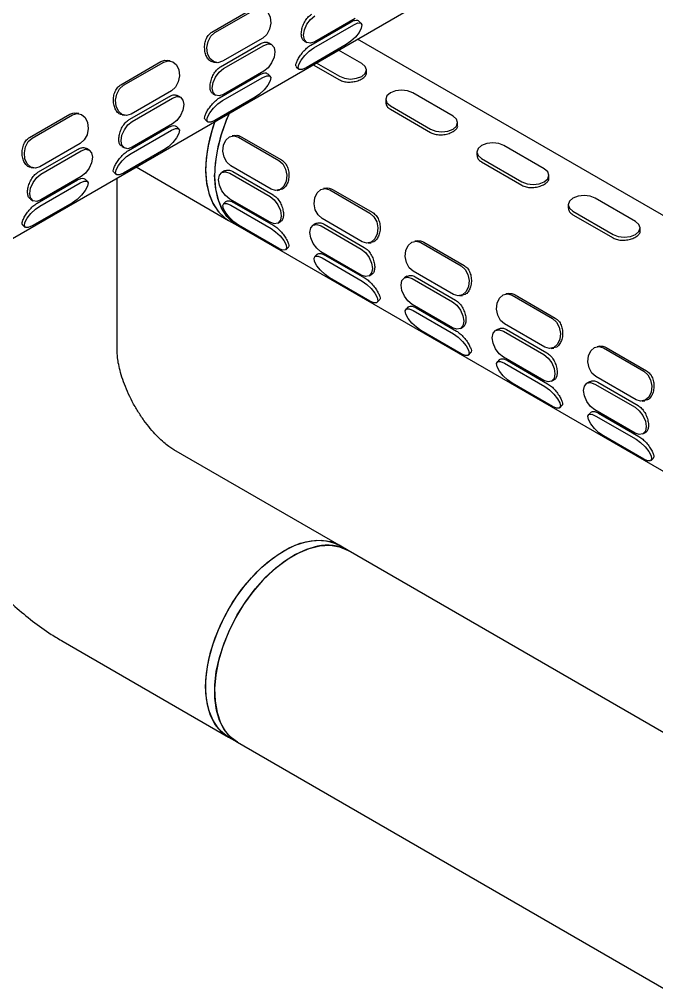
# Model space of a CAD drawing. Extents: x 97 to 1049, y 29 to 427.
# Drawn here: x 292.87 to 305.46, y 178.3 to 197.33 of the extents above; entities that cross this region are included whole.
import ezdxf

# ---------------------------------------------------------------- set-up
doc = ezdxf.new("R2010")
doc.units = 0
doc.header["$LTSCALE"] = 23.1
doc.header["$MEASUREMENT"] = 0
doc.layers.get('0').update_dxf_attribs({"linetype": 'CONTINUOUS'})

msp = doc.modelspace()

# ---------------------------------------------------------------- linework, layer by layer
at = {"color": 7, "linetype": 'Continuous', "lineweight": 25}
for p, q in [((272.67295, 181.42369), (315.5413, 206.17107)), ((296.67459, 197.07609), (297.47008, 197.53532)), ((296.73102, 197.06723), (297.52652, 197.52646)), ((299.50117, 197.34505), (298.70567, 196.88582)), ((298.62886, 196.82046), (299.42436, 197.27969)), ((298.6853, 196.76416), (299.48079, 197.22339)), ((299.62592, 197.24848), (299.57872, 197.29557)), ((297.67767, 196.95964), (296.88218, 196.50041)), ((296.84249, 196.38991), (297.63798, 196.84914)), ((296.90255, 196.35523), (297.69804, 196.81446)), ((297.85428, 196.82994), (297.80214, 196.86004)), ((298.49729, 196.90045), (298.54943, 196.87035)), ((299.32964, 196.83109), (298.53415, 196.37186)), ((317.0439, 186.8409), (299.55037, 196.9397)), ((299.63459, 196.45842), (299.17563, 196.72337)), ((294.87146, 196.03517), (295.66696, 196.4944)), ((294.9279, 196.02631), (295.7234, 196.48554)), ((295.84744, 196.51085), (295.79514, 196.51906)), ((296.70584, 196.48331), (296.75814, 196.4751)), ((298.34182, 196.39386), (298.38902, 196.34677)), ((298.67382, 196.43368), (299.19262, 196.13419)), ((298.73392, 196.46838), (299.19265, 196.20356)), ((296.82574, 195.77954), (297.62123, 196.23877)), ((297.69804, 196.30413), (296.90255, 195.8449)), ((297.8228, 196.20756), (297.7756, 196.25465)), ((299.72609, 196.27067), (299.72612, 196.33085)), ((296.88218, 195.72324), (297.67767, 196.18247)), ((295.87455, 195.91872), (295.07905, 195.45949)), ((296.05116, 195.78902), (295.99902, 195.81912)), ((296.69417, 195.85953), (296.74631, 195.82943)), ((301.43771, 195.4175), (300.64222, 195.87673)), ((295.03937, 195.34899), (295.83486, 195.80822)), ((295.09943, 195.31431), (295.89492, 195.77354)), ((297.52652, 195.79017), (296.73102, 195.33094)), ((300.10875, 195.74944), (300.10872, 195.68927)), ((300.20028, 195.62187), (300.99577, 195.16264)), ((293.06834, 194.99425), (293.86384, 195.45348)), ((293.12478, 194.98539), (293.92027, 195.44462)), ((294.04432, 195.46993), (293.99202, 195.47814)), ((294.90272, 195.44239), (294.95501, 195.43418)), ((300.20024, 195.5525), (300.99574, 195.09327)), ((295.89492, 195.26321), (295.09943, 194.80398)), ((296.53869, 195.35294), (296.5859, 195.30585)), ((301.52921, 195.22975), (301.52924, 195.28993)), ((295.02262, 194.73862), (295.81811, 195.19785)), ((295.07905, 194.68232), (295.87455, 195.14155)), ((296.01968, 195.16664), (295.97247, 195.21373)), ((294.07143, 194.8778), (293.27593, 194.41857)), ((297.12666, 195.03583), (297.07427, 195.02764)), ((297.19822, 195.00232), (297.99371, 194.54309)), ((297.25464, 195.01114), (298.05014, 194.55191)), ((293.23625, 194.30807), (294.03174, 194.76729)), ((293.2963, 194.27339), (294.0918, 194.73262)), ((294.24804, 194.74809), (294.1959, 194.7782)), ((294.89105, 194.81861), (294.94319, 194.7885)), ((295.7234, 194.74925), (294.9279, 194.29002)), ((301.91187, 194.70852), (301.91184, 194.64835)), ((303.24083, 194.37658), (302.44534, 194.83581)), ((302.00337, 194.51158), (302.79886, 194.05235)), ((302.0034, 194.58095), (302.79889, 194.12172)), ((293.0996, 194.40147), (293.15189, 194.39326)), ((294.73557, 194.31202), (294.78277, 194.26493)), ((295.17501, 194.41386), (297.00213, 193.35908)), ((296.92228, 194.33579), (296.87018, 194.30574)), ((297.02641, 194.29026), (297.8219, 193.83104)), ((297.84234, 193.97623), (297.04684, 194.43546)), ((297.08647, 194.3249), (297.88196, 193.86567)), ((293.2195, 193.6977), (294.01499, 194.15693)), ((293.27593, 193.6414), (294.07143, 194.10063)), ((294.0918, 194.22229), (293.2963, 193.76306)), ((294.21655, 194.12572), (294.16935, 194.17281)), ((294.80321, 190.76208), (294.80321, 194.19922)), ((303.33234, 194.18883), (303.33236, 194.249)), ((297.96628, 193.95091), (298.01866, 193.9591)), ((298.92978, 193.99491), (298.87739, 193.98672)), ((299.00134, 193.9614), (299.79683, 193.50217)), ((299.05776, 193.97022), (299.85326, 193.51099)), ((293.08793, 193.77769), (293.14007, 193.74758)), ((296.94861, 193.73028), (296.90133, 193.68314)), ((297.82167, 193.32056), (297.02618, 193.77979)), ((305.04396, 193.33566), (304.24846, 193.79489)), ((293.92027, 193.70833), (293.12478, 193.2491)), ((297.04649, 193.65809), (297.84198, 193.19886)), ((297.10293, 193.71436), (297.89843, 193.25513)), ((303.71499, 193.6676), (303.71496, 193.60743)), ((303.80652, 193.54003), (304.60202, 193.0808)), ((297.00213, 193.35908), (297.17891, 193.25703)), ((299.64546, 192.93531), (298.84996, 193.39454)), ((303.80649, 193.47066), (304.60198, 193.01143)), ((292.93245, 193.2711), (292.97965, 193.22401)), ((297.17891, 193.25703), (314.85658, 183.05193)), ((297.99292, 192.80634), (297.19742, 193.26557)), ((297.9779, 193.30509), (298.03001, 193.33513)), ((298.72541, 193.29487), (298.6733, 193.26482)), ((298.82953, 193.24934), (299.62503, 192.79011)), ((298.88959, 193.28398), (299.68509, 192.82475)), ((305.13546, 193.14791), (305.13549, 193.20808)), ((298.13808, 192.78128), (298.18536, 192.82842)), ((299.7694, 192.90999), (299.82179, 192.91818)), ((300.7329, 192.95399), (300.68052, 192.9458)), ((300.80446, 192.92048), (301.59995, 192.46125)), ((300.86089, 192.9293), (301.65638, 192.47007)), ((298.75173, 192.68936), (298.70445, 192.64222)), ((299.62479, 192.27964), (298.8293, 192.73887)), ((298.84961, 192.61717), (299.6451, 192.15794)), ((298.90606, 192.67344), (299.70155, 192.21421)), ((299.79604, 191.76542), (299.00054, 192.22465)), ((299.78102, 192.26417), (299.83313, 192.29421)), ((300.52853, 192.25395), (300.47642, 192.2239)), ((300.63265, 192.20842), (301.42815, 191.74919)), ((301.44858, 191.89439), (300.65309, 192.35362)), ((300.69271, 192.24306), (301.48821, 191.78383)), ((301.57253, 191.86907), (301.62491, 191.87726)), ((302.53602, 191.91307), (302.48364, 191.90488)), ((302.60758, 191.87956), (303.40308, 191.42033)), ((302.66401, 191.88838), (303.4595, 191.42915)), ((299.9412, 191.74036), (299.98848, 191.7875)), ((300.55485, 191.64844), (300.50757, 191.6013)), ((301.42792, 191.23872), (300.63242, 191.69795)), ((300.70918, 191.63252), (301.50467, 191.17329)), ((300.65273, 191.57625), (301.44823, 191.11702)), ((301.58415, 191.22325), (301.63625, 191.25329)), ((303.2517, 190.85347), (302.45621, 191.3127)), ((301.59916, 190.7245), (300.80366, 191.18373)), ((302.33165, 191.21303), (302.27955, 191.18298)), ((302.43578, 191.1675), (303.23127, 190.70827)), ((302.49584, 191.20214), (303.29133, 190.74291)), ((304.33914, 190.87215), (304.28676, 190.86396)), ((301.74432, 190.69944), (301.7916, 190.74658)), ((303.37565, 190.82815), (303.42803, 190.83634)), ((304.4107, 190.83864), (305.2062, 190.37941)), ((304.46713, 190.84746), (305.26263, 190.38823)), ((302.35798, 190.60752), (302.31069, 190.56038)), ((303.23104, 190.1978), (302.43554, 190.65703)), ((302.45585, 190.53533), (303.25135, 190.0761)), ((302.5123, 190.5916), (303.3078, 190.13237)), ((303.40228, 189.68358), (302.60679, 190.14281)), ((303.38727, 190.18233), (303.43937, 190.21237)), ((304.13477, 190.17211), (304.08267, 190.14206)), ((304.2389, 190.12658), (305.03439, 189.66735)), ((305.05483, 189.81255), (304.25933, 190.27178)), ((304.29896, 190.16122), (305.09445, 189.70199)), ((305.17877, 189.78723), (305.23115, 189.79542)), ((303.54744, 189.65852), (303.59473, 189.70566)), ((304.1611, 189.5666), (304.11382, 189.51946)), ((305.03416, 189.15688), (304.23867, 189.61611)), ((304.31542, 189.55068), (305.11092, 189.09145)), ((304.25898, 189.49441), (305.05447, 189.03518)), ((305.19039, 189.14141), (305.24249, 189.17145)), ((305.2054, 188.64266), (304.40991, 189.10189)), ((299.18945, 186.94129), (295.91908, 188.82923)), ((305.35057, 188.6176), (305.39785, 188.66474)), ((299.36623, 186.83924), (299.18945, 186.94129)), ((339.43834, 163.7061), (299.36623, 186.83924)), ((293.73176, 185.04027), (297.00213, 183.15232)), ((297.00213, 183.15232), (297.17891, 183.05027)), ((297.17891, 183.05027), (337.25102, 159.91714))]:
    msp.add_line(p, q, dxfattribs=at)
at = {"color": 7, "linetype": 'Continuous', "lineweight": 25, "flags": 128}
for points in [[(297.52652, 197.52646), (297.61683, 197.5537), (297.7049, 197.53365), (297.77732, 197.46936), (297.82307, 197.37061), (297.83517, 197.25245), (297.81179, 197.13285), (297.75648, 197.03003), (297.67767, 196.95964)], [(298.70567, 196.88582), (298.62111, 196.85642), (298.54942, 196.87035), (298.50152, 196.92548), (298.4847, 197.01342), (298.50152, 197.12078), (298.54942, 197.23122), (298.62111, 197.32791), (298.70567, 197.39615)], [(299.48079, 197.22339), (299.5596, 197.25728), (299.61491, 197.25614), (299.63829, 197.22016), (299.62619, 197.1548), (299.58045, 197.07003), (299.50803, 196.97874), (299.41996, 196.89484), (299.32964, 196.83109)], [(296.88218, 196.50041), (296.79186, 196.47317), (296.70379, 196.49322), (296.63137, 196.55751), (296.58563, 196.65626), (296.57353, 196.77442), (296.59691, 196.89402), (296.65221, 196.99684), (296.73102, 197.06723)], [(297.69804, 196.81446), (297.78261, 196.84386), (297.85429, 196.82993), (297.90219, 196.7748), (297.91901, 196.68686), (297.90219, 196.5795), (297.85429, 196.46906), (297.78261, 196.37237), (297.69804, 196.30413)], [(298.53415, 196.37186), (298.45534, 196.33797), (298.40003, 196.33911), (298.37665, 196.37509), (298.38875, 196.44045), (298.43449, 196.52522), (298.50691, 196.61651), (298.59498, 196.70041), (298.6853, 196.76416)], [(295.7234, 196.48554), (295.81371, 196.51278), (295.90178, 196.49273), (295.9742, 196.42844), (296.01994, 196.32969), (296.03205, 196.21153), (296.00866, 196.09193), (295.95336, 195.98911), (295.87455, 195.91872)], [(299.19265, 196.20356), (299.29403, 196.16444), (299.41362, 196.15068), (299.53321, 196.16437), (299.63459, 196.20342), (299.70233, 196.2619), (299.72612, 196.33089), (299.70233, 196.3999), (299.63459, 196.45842)], [(296.90255, 195.8449), (296.81799, 195.8155), (296.7463, 195.82943), (296.6984, 195.88456), (296.68158, 195.9725), (296.6984, 196.07986), (296.7463, 196.1903), (296.81799, 196.28699), (296.90255, 196.35523)], [(297.67767, 196.18247), (297.75648, 196.21636), (297.81179, 196.21522), (297.83517, 196.17924), (297.82307, 196.11388), (297.77732, 196.02911), (297.7049, 195.93782), (297.61683, 195.85392), (297.52652, 195.79017)], [(295.07905, 195.45949), (294.98874, 195.43225), (294.90067, 195.4523), (294.82825, 195.51659), (294.78251, 195.61534), (294.77041, 195.7335), (294.79379, 195.8531), (294.84909, 195.95592), (294.9279, 196.02631)], [(300.64222, 195.87673), (300.54083, 195.91584), (300.42125, 195.9296), (300.30166, 195.91592), (300.20028, 195.87686), (300.13253, 195.81839), (300.10875, 195.74939), (300.13253, 195.68039), (300.20028, 195.62187)], [(295.89492, 195.77354), (295.97948, 195.80294), (296.05117, 195.78901), (296.09907, 195.73388), (296.11589, 195.64594), (296.09907, 195.53858), (296.05117, 195.42814), (295.97948, 195.33145), (295.89492, 195.26321)], [(296.73102, 195.33094), (296.65221, 195.29705), (296.59691, 195.29819), (296.57353, 195.33417), (296.58563, 195.39953), (296.63137, 195.4843), (296.70379, 195.57559), (296.79186, 195.65949), (296.88218, 195.72324)], [(293.92027, 195.44462), (294.01059, 195.47186), (294.09866, 195.45181), (294.17108, 195.38752), (294.21682, 195.28877), (294.22892, 195.17061), (294.20554, 195.05101), (294.15024, 194.94819), (294.07143, 194.8778)], [(297.02158, 195.47986), (296.95654, 195.33037), (296.85426, 195.0455)], [(295.09943, 194.80398), (295.01486, 194.77458), (294.94318, 194.78851), (294.89528, 194.84364), (294.87846, 194.93158), (294.89528, 195.03894), (294.94318, 195.14938), (295.01486, 195.24607), (295.09943, 195.31431)], [(296.73369, 195.31367), (296.67748, 195.14755), (296.60408, 194.86484), (296.56104, 194.59003), (296.54924, 194.32874), (296.56893, 194.08627), (296.6197, 193.86757), (296.70052, 193.67708), (296.80975, 193.51868), (296.94515, 193.3956), (297.00213, 193.35908)], [(300.99577, 195.16264), (301.09715, 195.12352), (301.21674, 195.10976), (301.33633, 195.12345), (301.43771, 195.1625), (301.50545, 195.22098), (301.52924, 195.28997), (301.50545, 195.35898), (301.43771, 195.4175)], [(295.87455, 195.14155), (295.95336, 195.17544), (296.00866, 195.1743), (296.03205, 195.13832), (296.01994, 195.07296), (295.9742, 194.98819), (295.90178, 194.8969), (295.81371, 194.813), (295.7234, 194.74925)], [(293.27593, 194.41857), (293.18562, 194.39133), (293.09755, 194.41138), (293.02513, 194.47567), (292.97938, 194.57442), (292.96728, 194.69258), (292.99067, 194.81218), (293.04597, 194.915), (293.12478, 194.98539)], [(296.85426, 195.0455), (296.78085, 194.76278), (296.73782, 194.48798), (296.72602, 194.22669), (296.74571, 193.98422), (296.79648, 193.76552), (296.8773, 193.57503), (296.98652, 193.41663), (297.12193, 193.29355), (297.17891, 193.25703)], [(297.04684, 194.43546), (296.96804, 194.50585), (296.91276, 194.60868), (296.88941, 194.72828), (296.90156, 194.84645), (296.94734, 194.94521), (297.0198, 195.00951), (297.10789, 195.02956), (297.19822, 195.00232)], [(302.44534, 194.83581), (302.34396, 194.87492), (302.22437, 194.88868), (302.10478, 194.875), (302.0034, 194.83594), (301.93566, 194.77747), (301.91187, 194.70847), (301.93566, 194.63947), (302.0034, 194.58095)], [(294.0918, 194.73262), (294.17636, 194.76202), (294.24805, 194.74809), (294.29595, 194.69296), (294.31277, 194.60502), (294.29595, 194.49766), (294.24805, 194.38722), (294.17636, 194.29053), (294.0918, 194.22229)], [(294.9279, 194.29002), (294.84909, 194.25613), (294.79379, 194.25727), (294.77041, 194.29325), (294.78251, 194.35861), (294.82825, 194.44338), (294.90067, 194.53467), (294.98874, 194.61857), (295.07905, 194.68232)], [(297.99371, 194.54309), (298.07251, 194.4727), (298.12779, 194.36987), (298.15114, 194.25027), (298.13899, 194.1321), (298.09321, 194.03334), (298.02076, 193.96905), (297.93266, 193.94899), (297.84234, 193.97623)], [(296.549, 194.36062), (296.56474, 194.11551), (296.61165, 193.89356), (296.68878, 193.69931), (296.79454, 193.53669), (296.9268, 193.40902), (297.00213, 193.35908)], [(297.02618, 193.77979), (296.94162, 193.84804), (296.86996, 193.94475), (296.8221, 194.05521), (296.80532, 194.16259), (296.82219, 194.25056), (296.87013, 194.30571), (296.94184, 194.31965), (297.02641, 194.29026)], [(302.79889, 194.12172), (302.90028, 194.0826), (303.01986, 194.06884), (303.13945, 194.08253), (303.24083, 194.12158), (303.30858, 194.18006), (303.33236, 194.24905), (303.30858, 194.31806), (303.24083, 194.37658)], [(293.2963, 193.76306), (293.21174, 193.73366), (293.14005, 193.74759), (293.09215, 193.80272), (293.07533, 193.89066), (293.09215, 193.99802), (293.14005, 194.10846), (293.21174, 194.20515), (293.2963, 194.27339)], [(294.07143, 194.10063), (294.15024, 194.13452), (294.20554, 194.13338), (294.22892, 194.0974), (294.21682, 194.03204), (294.17108, 193.94727), (294.09866, 193.85598), (294.01059, 193.77208), (293.92027, 193.70833)], [(297.17891, 193.25703), (297.10304, 193.30738), (296.97088, 193.43518), (296.86521, 193.59792), (296.7882, 193.79229), (296.7414, 194.01433), (296.72577, 194.25951)], [(298.84996, 193.39454), (298.77116, 193.46493), (298.71588, 193.56776), (298.69254, 193.68736), (298.70468, 193.80553), (298.75046, 193.90429), (298.82292, 193.96858), (298.91101, 193.98864), (299.00134, 193.9614)], [(297.8219, 193.83104), (297.90646, 193.76279), (297.97812, 193.66608), (298.02598, 193.55562), (298.04276, 193.44823), (298.02589, 193.36027), (297.97796, 193.30512), (297.90624, 193.29117), (297.82167, 193.32056)], [(304.24846, 193.79489), (304.14708, 193.834), (304.02749, 193.84776), (303.9079, 193.83408), (303.80652, 193.79502), (303.73878, 193.73655), (303.71499, 193.66755), (303.73878, 193.59854), (303.80652, 193.54003)], [(293.12478, 193.2491), (293.04597, 193.21521), (292.99067, 193.21635), (292.96728, 193.25233), (292.97938, 193.31769), (293.02513, 193.40246), (293.09755, 193.49375), (293.18562, 193.57765), (293.27593, 193.6414)], [(297.19742, 193.26557), (297.10711, 193.32932), (297.01907, 193.41325), (296.94668, 193.50458), (296.90098, 193.58939), (296.88892, 193.65479), (296.91234, 193.69081), (296.96767, 193.69197), (297.04649, 193.65809)], [(299.79683, 193.50217), (299.87563, 193.43178), (299.93091, 193.32895), (299.95426, 193.20935), (299.94212, 193.09118), (299.89633, 192.99242), (299.82388, 192.92813), (299.73578, 192.90807), (299.64546, 192.93531)], [(297.84198, 193.19886), (297.93229, 193.1351), (298.02034, 193.05117), (298.09272, 192.95985), (298.13842, 192.87504), (298.15048, 192.80964), (298.12706, 192.77362), (298.07173, 192.77246), (297.99292, 192.80634)], [(298.8293, 192.73887), (298.74475, 192.80712), (298.67308, 192.90383), (298.62522, 193.01429), (298.60844, 193.12167), (298.62531, 193.20964), (298.67325, 193.26479), (298.74496, 193.27873), (298.82953, 193.24934)], [(304.60202, 193.0808), (304.7034, 193.04168), (304.82299, 193.02792), (304.94257, 193.04161), (305.04396, 193.08066), (305.1117, 193.13914), (305.13549, 193.20813), (305.1117, 193.27714), (305.04396, 193.33566)], [(299.62503, 192.79011), (299.70958, 192.72187), (299.78124, 192.62516), (299.82911, 192.5147), (299.84588, 192.40731), (299.82902, 192.31935), (299.78108, 192.2642), (299.70936, 192.25025), (299.62479, 192.27964)], [(300.65309, 192.35362), (300.57429, 192.42401), (300.51901, 192.52684), (300.49566, 192.64644), (300.5078, 192.76461), (300.55359, 192.86337), (300.62604, 192.92766), (300.71414, 192.94772), (300.80446, 192.92048)], [(299.00054, 192.22465), (298.91024, 192.2884), (298.82219, 192.37233), (298.74981, 192.46366), (298.70411, 192.54847), (298.69205, 192.61387), (298.71546, 192.64989), (298.77079, 192.65105), (298.84961, 192.61717)], [(301.59995, 192.46125), (301.67876, 192.39086), (301.73404, 192.28803), (301.75738, 192.16843), (301.74524, 192.05026), (301.69946, 191.9515), (301.627, 191.88721), (301.53891, 191.86715), (301.44858, 191.89439)], [(300.63242, 191.69795), (300.54787, 191.7662), (300.4762, 191.86291), (300.42834, 191.97337), (300.41157, 192.08075), (300.42843, 192.16872), (300.47637, 192.22387), (300.54808, 192.23781), (300.63265, 192.20842)], [(299.6451, 192.15794), (299.73541, 192.09418), (299.82346, 192.01025), (299.89584, 191.91893), (299.94154, 191.83411), (299.9536, 191.76872), (299.93018, 191.7327), (299.87486, 191.73154), (299.79604, 191.76542)], [(302.45621, 191.3127), (302.37741, 191.38309), (302.32213, 191.48592), (302.29878, 191.60552), (302.31092, 191.72369), (302.35671, 191.82245), (302.42916, 191.88674), (302.51726, 191.9068), (302.60758, 191.87956)], [(301.42815, 191.74919), (301.5127, 191.68095), (301.58437, 191.58424), (301.63223, 191.47378), (301.649, 191.36639), (301.63214, 191.27843), (301.5842, 191.22328), (301.51249, 191.20933), (301.42792, 191.23872)], [(300.80366, 191.18373), (300.71336, 191.24748), (300.62531, 191.33141), (300.55293, 191.42274), (300.50723, 191.50755), (300.49517, 191.57295), (300.51859, 191.60897), (300.57391, 191.61013), (300.65273, 191.57625)], [(303.40308, 191.42033), (303.48188, 191.34994), (303.53716, 191.24711), (303.56051, 191.12751), (303.54836, 191.00934), (303.50258, 190.91058), (303.43012, 190.84629), (303.34203, 190.82623), (303.2517, 190.85347)], [(301.44823, 191.11702), (301.53853, 191.05326), (301.62658, 190.96933), (301.69896, 190.87801), (301.74466, 190.79319), (301.75672, 190.7278), (301.73331, 190.69178), (301.67798, 190.69062), (301.59916, 190.7245)], [(302.43554, 190.65703), (302.35099, 190.72528), (302.27933, 190.82199), (302.23146, 190.93245), (302.21469, 191.03983), (302.23155, 191.1278), (302.27949, 191.18295), (302.35121, 191.19689), (302.43578, 191.1675)], [(304.25933, 190.27178), (304.18053, 190.34217), (304.12525, 190.445), (304.1019, 190.5646), (304.11405, 190.68277), (304.15983, 190.78153), (304.23229, 190.84582), (304.32038, 190.86588), (304.4107, 190.83864)], [(303.23127, 190.70827), (303.31582, 190.64003), (303.38749, 190.54332), (303.43535, 190.43286), (303.45213, 190.32547), (303.43526, 190.23751), (303.38732, 190.18236), (303.31561, 190.16841), (303.23104, 190.1978)], [(302.60679, 190.14281), (302.51648, 190.20656), (302.42843, 190.29049), (302.35605, 190.38182), (302.31035, 190.46663), (302.29829, 190.53203), (302.32171, 190.56805), (302.37704, 190.5692), (302.45585, 190.53533)], [(305.2062, 190.37941), (305.285, 190.30902), (305.34028, 190.20619), (305.36363, 190.08659), (305.35148, 189.96842), (305.3057, 189.86966), (305.23324, 189.80537), (305.14515, 189.78531), (305.05483, 189.81255)], [(304.23867, 189.61611), (304.15411, 189.68436), (304.08245, 189.78107), (304.03459, 189.89153), (304.01781, 189.99891), (304.03468, 190.08688), (304.08261, 190.14203), (304.15433, 190.15597), (304.2389, 190.12658)], [(303.25135, 190.0761), (303.34166, 190.01234), (303.4297, 189.92841), (303.50209, 189.83709), (303.54779, 189.75227), (303.55985, 189.68688), (303.53643, 189.65086), (303.4811, 189.6497), (303.40228, 189.68358)], [(305.03439, 189.66735), (305.11895, 189.59911), (305.19061, 189.5024), (305.23847, 189.39194), (305.25525, 189.28455), (305.23838, 189.19659), (305.19044, 189.14144), (305.11873, 189.12749), (305.03416, 189.15688)], [(304.40991, 189.10189), (304.3196, 189.16564), (304.23156, 189.24957), (304.15917, 189.34089), (304.11347, 189.42571), (304.10141, 189.49111), (304.12483, 189.52713), (304.18016, 189.52828), (304.25898, 189.49441)], [(305.05447, 189.03518), (305.14478, 188.97142), (305.23282, 188.88749), (305.30521, 188.79617), (305.35091, 188.71135), (305.36297, 188.64596), (305.33955, 188.60994), (305.28422, 188.60878), (305.2054, 188.64266)], [(296.549, 184.15386), (296.56474, 184.41715), (296.61165, 184.69326), (296.68878, 184.97656), (296.79454, 185.2613), (296.9268, 185.54166), (297.08286, 185.81196), (297.25953, 186.06668), (297.45323, 186.30063), (297.66001, 186.50906), (297.87566, 186.68773), (298.09579, 186.83299), (298.31592, 186.94189), (298.53157, 187.01221), (298.73835, 187.04252), (298.93205, 187.0322), (299.10873, 186.98147), (299.18945, 186.94129)], [(298.75923, 186.92117), (298.54532, 186.86041), (298.32586, 186.76065), (298.10532, 186.62392), (297.88818, 186.45301), (297.67887, 186.25139), (297.48164, 186.02318), (297.30051, 185.77301), (297.13917, 185.50598), (297.00091, 185.22753), (296.88853, 184.94332), (296.80432, 184.65914), (296.75001, 184.38077), (296.72669, 184.11388), (296.73484, 183.86391), (296.77429, 183.63595), (296.84425, 183.43462), (296.94328, 183.26404), (297.06937, 183.12767), (297.17891, 183.05027)], [(296.73596, 185.11306), (296.85471, 185.39643), (296.99873, 185.67268), (297.16508, 185.93618), (297.35038, 186.18158), (297.55085, 186.40388), (297.76242, 186.59856), (297.98077, 186.76164), (298.20146, 186.88982), (298.42, 186.98048), (298.63195, 187.03177), (298.83297, 187.04266), (299.019, 187.01291), (299.18622, 186.94314), (299.18945, 186.94129)], [(296.91274, 185.01101), (297.03149, 185.29438), (297.17551, 185.57063), (297.34186, 185.83413), (297.52716, 186.07953), (297.72763, 186.30183), (297.93919, 186.49651), (298.15755, 186.65959), (298.37824, 186.78777), (298.59678, 186.87843), (298.80872, 186.92972), (299.00975, 186.9406), (299.19577, 186.91086), (299.363, 186.84109), (299.36623, 186.83924)], [(297.00213, 183.15232), (296.86033, 183.25884), (296.74045, 183.40361), (296.64817, 183.58183), (296.58535, 183.78988), (296.55328, 184.02351), (296.55261, 184.27797), (296.58336, 184.54809), (296.64489, 184.82835), (296.73596, 185.11306)], [(297.17891, 183.05027), (297.03711, 183.15679), (296.91723, 183.30156), (296.82494, 183.47978), (296.76212, 183.68783), (296.73005, 183.92146), (296.72939, 184.17592), (296.76013, 184.44603), (296.82167, 184.7263), (296.91274, 185.01101)], [(297.00213, 183.15232), (296.9268, 183.20226), (296.79454, 183.32993), (296.68878, 183.49255), (296.61165, 183.6868), (296.56474, 183.90875), (296.549, 184.15386)]]:
    msp.add_lwpolyline(points, dxfattribs=at)
at = {"color": 7, "linetype": 'Continuous', "lineweight": 25}
for centre, radius, start, end in [((299.76222, 194.16951), 3.03778, 154.446653, 178.302208), ((299.39275, 194.30393), 2.84432, 159.206491, 178.857938), ((298.95642, 186.09262), 0.85169, 61.23804, 103.38687)]:
    msp.add_arc(centre, radius, start, end, dxfattribs=at)
for points, knots in [([(295.08388, 199.41293), (295.03025, 199.4322), (294.8584, 199.49395), (294.56223, 199.56244), (294.20105, 199.61789), (293.83104, 199.63653), (293.45577, 199.61658), (293.07983, 199.55362), (292.72102, 199.45082), (292.38234, 199.3108), (292.06606, 199.13628), (291.77423, 198.93005), (291.50849, 198.69487), (291.27009, 198.43331), (291.05977, 198.14758), (290.87843, 197.83931), (290.7254, 197.51005), (290.60588, 197.1596), (290.53655, 196.91285), (290.51629, 196.78133), (290.51541, 196.77561)], [0, 0, 0, 0, 0.028220029, 0.090432286, 0.151056248, 0.210274407, 0.274853866, 0.337859161, 0.399380656, 0.459710908, 0.519146728, 0.577983644, 0.636447767, 0.69483492, 0.753467302, 0.812679403, 0.872813475, 0.934202901, 0.997137244, 1, 1, 1, 1]), ([(298.49938, 196.90382), (298.48895, 196.90974), (298.4626, 196.92469), (298.44221, 196.98232), (298.43798, 197.06552), (298.45582, 197.16277), (298.49368, 197.2617), (298.54959, 197.35071), (298.60405, 197.40488), (298.63718, 197.42556), (298.64561, 197.43083)], [0, 0, 0, 0, 0.094161596, 0.23779004, 0.380431974, 0.522044439, 0.664157562, 0.807534549, 0.950991934, 1, 1, 1, 1]), ([(299.42436, 197.27969), (299.4484, 197.29131), (299.49648, 197.31453), (299.55086, 197.31672), (299.56876, 197.29991), (299.5762, 197.29292)], [0, 0, 0, 0, 0.36870942, 0.73732723, 1, 1, 1, 1]), ([(296.70638, 196.48744), (296.69676, 196.48789), (296.66249, 196.48949), (296.61214, 196.52811), (296.5626, 196.59849), (296.5332, 196.69301), (296.52635, 196.79784), (296.54354, 196.90245), (296.58479, 196.99474), (296.63352, 197.05004), (296.66625, 197.0708), (296.67459, 197.07609)], [0, 0, 0, 0, 0.05046915, 0.17994372, 0.30997067, 0.43910454, 0.56730642, 0.69596155, 0.82576086, 0.95563296, 1, 1, 1, 1]), ([(297.63798, 196.84914), (297.66281, 196.86002), (297.71245, 196.88178), (297.77051, 196.87974), (297.79403, 196.86136), (297.80005, 196.85666)], [0, 0, 0, 0, 0.42671644, 0.85332688, 1, 1, 1, 1]), ([(298.34433, 196.39651), (298.34159, 196.39776), (298.32941, 196.4033), (298.33233, 196.4393), (298.35298, 196.50157), (298.39591, 196.58075), (298.45507, 196.66511), (298.5263, 196.74437), (298.58678, 196.79483), (298.62032, 196.81526), (298.62886, 196.82046)], [0, 0, 0, 0, 0.04406622, 0.19563772, 0.34616814, 0.49561217, 0.64558454, 0.79689068, 0.94828165, 1, 1, 1, 1]), ([(295.66696, 196.4944), (295.69291, 196.50666), (295.73462, 196.52636), (295.77815, 196.51807), (295.79461, 196.51493)], [0, 0, 0, 0, 0.62206844, 1, 1, 1, 1]), ([(296.69626, 195.8629), (296.68583, 195.86882), (296.65948, 195.88377), (296.63909, 195.9414), (296.63486, 196.0246), (296.65269, 196.12185), (296.69056, 196.22078), (296.74647, 196.30979), (296.80092, 196.36396), (296.83405, 196.38464), (296.84249, 196.38991)], [0, 0, 0, 0, 0.094161596, 0.23779004, 0.380431974, 0.522044439, 0.664157562, 0.807534549, 0.950991934, 1, 1, 1, 1]), ([(297.62123, 196.23877), (297.64528, 196.25039), (297.69336, 196.27361), (297.74774, 196.2758), (297.76563, 196.25899), (297.77308, 196.252)], [0, 0, 0, 0, 0.36870942, 0.73732723, 1, 1, 1, 1]), ([(299.19262, 196.13419), (299.21974, 196.12173), (299.27398, 196.09683), (299.37748, 196.08628), (299.4836, 196.0957), (299.58235, 196.12384), (299.66289, 196.16555), (299.71114, 196.21558), (299.73172, 196.25222), (299.72591, 196.27036), (299.72581, 196.27065)], [0, 0, 0, 0, 0.14220338, 0.28437144, 0.42745465, 0.57114829, 0.71385498, 0.85553173, 0.99770936, 1, 1, 1, 1]), ([(294.90325, 195.44652), (294.89364, 195.44697), (294.85937, 195.44857), (294.80902, 195.48719), (294.75948, 195.55757), (294.73008, 195.65209), (294.72323, 195.75692), (294.74042, 195.86153), (294.78167, 195.95382), (294.83039, 196.00912), (294.86313, 196.02988), (294.87146, 196.03517)], [0, 0, 0, 0, 0.05046915, 0.17994372, 0.30997067, 0.43910454, 0.56730642, 0.69596155, 0.82576086, 0.95563296, 1, 1, 1, 1]), ([(295.83486, 195.80822), (295.85969, 195.8191), (295.90932, 195.84086), (295.96739, 195.83882), (295.99091, 195.82044), (295.99693, 195.81574)], [0, 0, 0, 0, 0.42671644, 0.85332688, 1, 1, 1, 1]), ([(296.54121, 195.35559), (296.53846, 195.35684), (296.52629, 195.36238), (296.52921, 195.39838), (296.54986, 195.46065), (296.59279, 195.53983), (296.65194, 195.62419), (296.72317, 195.70345), (296.78366, 195.75391), (296.8172, 195.77434), (296.82574, 195.77954)], [0, 0, 0, 0, 0.04406622, 0.19563772, 0.34616814, 0.49561217, 0.64558454, 0.79689068, 0.94828165, 1, 1, 1, 1]), ([(300.109, 195.68929), (300.11224, 195.66733), (300.11877, 195.62305), (300.16007, 195.57771), (300.19209, 195.55761), (300.20024, 195.5525)], [0, 0, 0, 0, 0.42298363, 0.85307256, 1, 1, 1, 1]), ([(293.86384, 195.45348), (293.88979, 195.46574), (293.9315, 195.48544), (293.97503, 195.47715), (293.99148, 195.47401)], [0, 0, 0, 0, 0.62206844, 1, 1, 1, 1]), ([(294.89314, 194.82198), (294.88271, 194.8279), (294.85636, 194.84285), (294.83597, 194.90048), (294.83174, 194.98368), (294.84957, 195.08093), (294.88743, 195.17985), (294.94335, 195.26887), (294.9978, 195.32304), (295.03093, 195.34372), (295.03937, 195.34899)], [0, 0, 0, 0, 0.0941616, 0.23779004, 0.38043197, 0.52204444, 0.66415756, 0.80753455, 0.95099193, 1, 1, 1, 1]), ([(295.81811, 195.19785), (295.84216, 195.20946), (295.89023, 195.23269), (295.94461, 195.23487), (295.96251, 195.21807), (295.96996, 195.21108)], [0, 0, 0, 0, 0.368709415, 0.737327234, 1, 1, 1, 1]), ([(300.99574, 195.09327), (301.02286, 195.08081), (301.07711, 195.05591), (301.1806, 195.04536), (301.28673, 195.05478), (301.38548, 195.08292), (301.46601, 195.12463), (301.51427, 195.17466), (301.53484, 195.2113), (301.52903, 195.22944), (301.52894, 195.22973)], [0, 0, 0, 0, 0.14220338, 0.28437144, 0.42745465, 0.57114829, 0.71385498, 0.85553173, 0.99770936, 1, 1, 1, 1]), ([(293.10013, 194.4056), (293.09052, 194.40605), (293.05624, 194.40764), (293.00589, 194.44627), (292.95635, 194.51665), (292.92696, 194.61117), (292.9201, 194.716), (292.9373, 194.82061), (292.97855, 194.9129), (293.02727, 194.9682), (293.06001, 194.98896), (293.06834, 194.99425)], [0, 0, 0, 0, 0.05046915, 0.17994372, 0.30997067, 0.43910454, 0.56730642, 0.69596155, 0.82576086, 0.95563296, 1, 1, 1, 1]), ([(297.12737, 195.03258), (297.13399, 195.03462), (297.16711, 195.04486), (297.21224, 195.03284), (297.24604, 195.01554), (297.25464, 195.01114)], [0, 0, 0, 0, 0.15683949, 0.78530346, 1, 1, 1, 1]), ([(294.03174, 194.76729), (294.05656, 194.77818), (294.1062, 194.79994), (294.16427, 194.7979), (294.18779, 194.77952), (294.1938, 194.77482)], [0, 0, 0, 0, 0.42671644, 0.85332688, 1, 1, 1, 1]), ([(294.73809, 194.31467), (294.73534, 194.31592), (294.72316, 194.32146), (294.72609, 194.35746), (294.74674, 194.41973), (294.78967, 194.49891), (294.84882, 194.58327), (294.92005, 194.66253), (294.98053, 194.71299), (295.01408, 194.73342), (295.02262, 194.73862)], [0, 0, 0, 0, 0.04406622, 0.19563772, 0.34616814, 0.49561217, 0.64558454, 0.79689068, 0.94828165, 1, 1, 1, 1]), ([(298.05014, 194.55191), (298.07368, 194.53449), (298.12075, 194.49966), (298.16903, 194.41262), (298.19515, 194.3113), (298.19652, 194.20434), (298.1745, 194.1049), (298.13169, 194.02551), (298.07809, 193.97378), (298.03606, 193.96579), (298.01795, 193.96235)], [0, 0, 0, 0, 0.12865196, 0.25727197, 0.38671991, 0.51672012, 0.64582742, 0.77400294, 0.90263161, 1, 1, 1, 1]), ([(301.91212, 194.64837), (301.91536, 194.62641), (301.92189, 194.58212), (301.96319, 194.53679), (301.99521, 194.51669), (302.00337, 194.51158)], [0, 0, 0, 0, 0.42298363, 0.85307256, 1, 1, 1, 1]), ([(293.09002, 193.78106), (293.07958, 193.78698), (293.05323, 193.80193), (293.03285, 193.85956), (293.02862, 193.94276), (293.04645, 194.04001), (293.08431, 194.13893), (293.14023, 194.22795), (293.19468, 194.28212), (293.22781, 194.3028), (293.23625, 194.30807)], [0, 0, 0, 0, 0.094161596, 0.23779004, 0.380431974, 0.522044439, 0.664157562, 0.807534549, 0.950991934, 1, 1, 1, 1]), ([(296.92241, 194.33551), (296.94303, 194.34367), (296.98465, 194.36016), (297.04454, 194.34708), (297.07796, 194.3294), (297.08647, 194.3249)], [0, 0, 0, 0, 0.42253908, 0.85295936, 1, 1, 1, 1]), ([(294.01499, 194.15693), (294.03903, 194.16854), (294.08711, 194.19177), (294.14149, 194.19395), (294.15939, 194.17715), (294.16684, 194.17016)], [0, 0, 0, 0, 0.368709415, 0.737327234, 1, 1, 1, 1]), ([(302.79886, 194.05235), (302.82599, 194.03989), (302.88023, 194.01499), (302.98372, 194.00444), (303.08985, 194.01386), (303.1886, 194.042), (303.26913, 194.08371), (303.31739, 194.13374), (303.33796, 194.17038), (303.33215, 194.18852), (303.33206, 194.1888)], [0, 0, 0, 0, 0.14220338, 0.28437144, 0.42745465, 0.57114829, 0.71385498, 0.85553173, 0.99770936, 1, 1, 1, 1]), ([(298.9305, 193.99166), (298.93711, 193.9937), (298.97023, 194.00394), (299.01536, 193.99192), (299.04916, 193.97462), (299.05776, 193.97022)], [0, 0, 0, 0, 0.15683949, 0.78530346, 1, 1, 1, 1]), ([(296.95146, 193.72752), (296.95419, 193.73176), (296.96485, 193.74826), (297.00921, 193.75119), (297.06138, 193.73704), (297.0945, 193.71896), (297.10293, 193.71436)], [0, 0, 0, 0, 0.12864321, 0.50064061, 0.87284659, 1, 1, 1, 1]), ([(297.88196, 193.86567), (297.90631, 193.84841), (297.955, 193.81389), (298.01584, 193.72952), (298.06069, 193.63287), (298.08562, 193.53324), (298.08968, 193.44259), (298.0704, 193.37572), (298.04887, 193.33954), (298.03021, 193.33549), (298.02988, 193.33542)], [0, 0, 0, 0, 0.142166862, 0.284298406, 0.427344861, 0.571001601, 0.713671637, 0.855312001, 0.997453121, 1, 1, 1, 1]), ([(292.93496, 193.27375), (292.93222, 193.275), (292.92004, 193.28054), (292.92297, 193.31654), (292.94361, 193.37881), (292.98655, 193.45799), (293.0457, 193.54235), (293.11693, 193.62161), (293.17741, 193.67207), (293.21095, 193.6925), (293.2195, 193.6977)], [0, 0, 0, 0, 0.04406622, 0.19563772, 0.34616814, 0.49561217, 0.64558454, 0.79689068, 0.94828165, 1, 1, 1, 1]), ([(303.71524, 193.60745), (303.71848, 193.58549), (303.72502, 193.5412), (303.76631, 193.49587), (303.79833, 193.47577), (303.80649, 193.47066)], [0, 0, 0, 0, 0.42298363, 0.85307256, 1, 1, 1, 1]), ([(299.85326, 193.51099), (299.8768, 193.49357), (299.92388, 193.45874), (299.97215, 193.3717), (299.99827, 193.27038), (299.99964, 193.16342), (299.97762, 193.06398), (299.93481, 192.98459), (299.88121, 192.93286), (299.83918, 192.92487), (299.82107, 192.92143)], [0, 0, 0, 0, 0.12865196, 0.25727197, 0.38671991, 0.51672012, 0.64582742, 0.77400294, 0.90263161, 1, 1, 1, 1]), ([(297.89843, 193.25513), (297.92362, 193.23839), (297.974, 193.2049), (298.04805, 193.12876), (298.11219, 193.04508), (298.16158, 192.96222), (298.19026, 192.89305), (298.19875, 192.84669), (298.18711, 192.83557), (298.18251, 192.83118)], [0, 0, 0, 0, 0.149987023, 0.299936786, 0.450851787, 0.602410642, 0.752928517, 0.902360082, 1, 1, 1, 1]), ([(298.72553, 193.29459), (298.74615, 193.30275), (298.78778, 193.31924), (298.84766, 193.30616), (298.88108, 193.28848), (298.88959, 193.28398)], [0, 0, 0, 0, 0.42253908, 0.85295936, 1, 1, 1, 1]), ([(304.60198, 193.01143), (304.62911, 192.99897), (304.68335, 192.97407), (304.78685, 192.96352), (304.89297, 192.97294), (304.99172, 193.00108), (305.07225, 193.04279), (305.12051, 193.09282), (305.14108, 193.12946), (305.13527, 193.1476), (305.13518, 193.14788)], [0, 0, 0, 0, 0.14220338, 0.28437144, 0.42745465, 0.57114829, 0.71385498, 0.85553173, 0.99770936, 1, 1, 1, 1]), ([(300.73362, 192.95074), (300.74023, 192.95278), (300.77335, 192.96302), (300.81849, 192.951), (300.85228, 192.9337), (300.86089, 192.9293)], [0, 0, 0, 0, 0.15683949, 0.78530346, 1, 1, 1, 1]), ([(299.68509, 192.82475), (299.70943, 192.80749), (299.75812, 192.77296), (299.81896, 192.6886), (299.86381, 192.59195), (299.88874, 192.49232), (299.8928, 192.40167), (299.87352, 192.3348), (299.85199, 192.29862), (299.83333, 192.29457), (299.833, 192.2945)], [0, 0, 0, 0, 0.14216686, 0.28429841, 0.42734486, 0.5710016, 0.71367164, 0.855312, 0.99745312, 1, 1, 1, 1]), ([(298.75458, 192.6866), (298.75732, 192.69084), (298.76797, 192.70734), (298.81233, 192.71027), (298.8645, 192.69612), (298.89762, 192.67804), (298.90606, 192.67344)], [0, 0, 0, 0, 0.12864321, 0.50064061, 0.87284659, 1, 1, 1, 1]), ([(301.65638, 192.47007), (301.67992, 192.45265), (301.727, 192.41782), (301.77527, 192.33078), (301.8014, 192.22946), (301.80277, 192.1225), (301.78074, 192.02306), (301.73794, 191.94367), (301.68433, 191.89194), (301.6423, 191.88395), (301.62419, 191.88051)], [0, 0, 0, 0, 0.12865196, 0.25727197, 0.38671991, 0.51672012, 0.64582742, 0.77400294, 0.90263161, 1, 1, 1, 1]), ([(299.70155, 192.21421), (299.72675, 192.19747), (299.77713, 192.16398), (299.85117, 192.08784), (299.91531, 192.00416), (299.9647, 191.9213), (299.99338, 191.85213), (300.00188, 191.80576), (299.99024, 191.79465), (299.98564, 191.79026)], [0, 0, 0, 0, 0.149987023, 0.299936786, 0.450851787, 0.602410642, 0.752928517, 0.902360082, 1, 1, 1, 1]), ([(300.52866, 192.25367), (300.54928, 192.26183), (300.5909, 192.27832), (300.65078, 192.26524), (300.6842, 192.24756), (300.69271, 192.24306)], [0, 0, 0, 0, 0.42253908, 0.85295936, 1, 1, 1, 1]), ([(302.53674, 191.90982), (302.54336, 191.91186), (302.57647, 191.9221), (302.62161, 191.91008), (302.6554, 191.89278), (302.66401, 191.88838)], [0, 0, 0, 0, 0.15683949, 0.78530346, 1, 1, 1, 1]), ([(300.5577, 191.64568), (300.56044, 191.64992), (300.57109, 191.66642), (300.61545, 191.66935), (300.66763, 191.6552), (300.70075, 191.63712), (300.70918, 191.63252)], [0, 0, 0, 0, 0.12864321, 0.50064061, 0.87284659, 1, 1, 1, 1]), ([(301.48821, 191.78383), (301.51255, 191.76657), (301.56124, 191.73204), (301.62208, 191.64768), (301.66693, 191.55103), (301.69186, 191.4514), (301.69592, 191.36075), (301.67665, 191.29388), (301.65512, 191.2577), (301.63645, 191.25365), (301.63612, 191.25357)], [0, 0, 0, 0, 0.14216686, 0.28429841, 0.42734486, 0.5710016, 0.71367164, 0.855312, 0.99745312, 1, 1, 1, 1]), ([(303.4595, 191.42915), (303.48304, 191.41173), (303.53012, 191.3769), (303.57839, 191.28986), (303.60452, 191.18854), (303.60589, 191.08158), (303.58386, 190.98214), (303.54106, 190.90275), (303.48745, 190.85102), (303.44542, 190.84303), (303.42731, 190.83959)], [0, 0, 0, 0, 0.12865196, 0.25727197, 0.38671991, 0.51672012, 0.64582742, 0.77400294, 0.90263161, 1, 1, 1, 1]), ([(301.50467, 191.17329), (301.52987, 191.15655), (301.58025, 191.12306), (301.65429, 191.04692), (301.71843, 190.96324), (301.76782, 190.88038), (301.79651, 190.81121), (301.805, 190.76484), (301.79336, 190.75373), (301.78876, 190.74934)], [0, 0, 0, 0, 0.149987023, 0.299936786, 0.450851787, 0.602410642, 0.752928517, 0.902360082, 1, 1, 1, 1]), ([(302.33178, 191.21275), (302.3524, 191.22091), (302.39402, 191.2374), (302.45391, 191.22432), (302.48733, 191.20664), (302.49584, 191.20214)], [0, 0, 0, 0, 0.42253908, 0.85295936, 1, 1, 1, 1]), ([(304.33986, 190.8689), (304.34648, 190.87094), (304.3796, 190.88118), (304.42473, 190.86916), (304.45853, 190.85186), (304.46713, 190.84746)], [0, 0, 0, 0, 0.15683949, 0.78530346, 1, 1, 1, 1]), ([(290.42821, 190.76208), (290.42953, 190.67502), (290.43302, 190.44475), (290.46819, 190.06735), (290.54014, 189.63105), (290.64481, 189.19459), (290.7799, 188.76139), (290.94378, 188.3347), (291.13472, 187.91716), (291.35127, 187.51102), (291.59216, 187.11844), (291.85629, 186.74158), (292.14273, 186.38261), (292.45079, 186.04385), (292.77984, 185.72762), (293.12954, 185.43753), (293.44879, 185.20961), (293.65416, 185.08671), (293.73176, 185.04027)], [0, 0, 0, 0, 0.039672839, 0.104934512, 0.170380216, 0.235930589, 0.301322345, 0.366474544, 0.431418424, 0.496255495, 0.561126966, 0.626170032, 0.691523431, 0.757352708, 0.823800749, 0.890954894, 0.958793655, 1, 1, 1, 1]), ([(295.91908, 188.82923), (295.90707, 188.83639), (295.87408, 188.85606), (295.79961, 188.90818), (295.69584, 188.99407), (295.5788, 189.10703), (295.45468, 189.24567), (295.32933, 189.4073), (295.20867, 189.58733), (295.0981, 189.7797), (295.00227, 189.97695), (294.92452, 190.17081), (294.86662, 190.35266), (294.82848, 190.51447), (294.80826, 190.64837), (294.80348, 190.72479), (294.80326, 190.75573), (294.80321, 190.76208)], [0, 0, 0, 0, 0.03852048, 0.10583482, 0.17395785, 0.24383171, 0.31565157, 0.3892632, 0.46426886, 0.540126, 0.6162231, 0.69175824, 0.76622831, 0.83931987, 0.91102256, 0.98176101, 1, 1, 1, 1]), ([(303.29133, 190.74291), (303.31568, 190.72565), (303.36436, 190.69112), (303.42521, 190.60676), (303.47006, 190.51011), (303.49499, 190.41048), (303.49904, 190.31983), (303.47977, 190.25296), (303.45824, 190.21677), (303.43957, 190.21273), (303.43924, 190.21265)], [0, 0, 0, 0, 0.14216686, 0.28429841, 0.42734486, 0.5710016, 0.71367164, 0.855312, 0.99745312, 1, 1, 1, 1]), ([(302.36082, 190.60476), (302.36356, 190.609), (302.37421, 190.6255), (302.41857, 190.62843), (302.47075, 190.61428), (302.50387, 190.5962), (302.5123, 190.5916)], [0, 0, 0, 0, 0.12864321, 0.50064061, 0.87284659, 1, 1, 1, 1]), ([(305.26263, 190.38823), (305.28617, 190.37081), (305.33324, 190.33598), (305.38152, 190.24894), (305.40764, 190.14762), (305.40901, 190.04066), (305.38698, 189.94122), (305.34418, 189.86183), (305.29058, 189.8101), (305.24854, 189.80211), (305.23044, 189.79867)], [0, 0, 0, 0, 0.12865196, 0.25727197, 0.38671991, 0.51672012, 0.64582742, 0.77400294, 0.90263161, 1, 1, 1, 1]), ([(303.3078, 190.13237), (303.33299, 190.11563), (303.38337, 190.08214), (303.45742, 190.006), (303.52155, 189.92232), (303.57095, 189.83946), (303.59963, 189.77029), (303.60812, 189.72392), (303.59648, 189.71281), (303.59188, 189.70842)], [0, 0, 0, 0, 0.149987023, 0.299936786, 0.450851787, 0.602410642, 0.752928517, 0.902360082, 1, 1, 1, 1]), ([(304.1349, 190.17182), (304.15552, 190.17999), (304.19714, 190.19648), (304.25703, 190.1834), (304.29045, 190.16572), (304.29896, 190.16122)], [0, 0, 0, 0, 0.42253908, 0.85295936, 1, 1, 1, 1]), ([(304.16395, 189.56384), (304.16668, 189.56808), (304.17734, 189.58458), (304.2217, 189.58751), (304.27387, 189.57336), (304.30699, 189.55528), (304.31542, 189.55068)], [0, 0, 0, 0, 0.12864321, 0.50064061, 0.87284659, 1, 1, 1, 1]), ([(305.09445, 189.70199), (305.1188, 189.68473), (305.16749, 189.6502), (305.22833, 189.56584), (305.27318, 189.46919), (305.29811, 189.36956), (305.30216, 189.27891), (305.28289, 189.21204), (305.26136, 189.17585), (305.24269, 189.17181), (305.24237, 189.17173)], [0, 0, 0, 0, 0.14216686, 0.28429841, 0.42734486, 0.5710016, 0.71367164, 0.855312, 0.99745312, 1, 1, 1, 1]), ([(305.11092, 189.09145), (305.13611, 189.07471), (305.18649, 189.04122), (305.26054, 188.96508), (305.32467, 188.8814), (305.37407, 188.79854), (305.40275, 188.72937), (305.41124, 188.683), (305.3996, 188.67189), (305.395, 188.6675)], [0, 0, 0, 0, 0.149987023, 0.299936786, 0.450851787, 0.602410642, 0.752928517, 0.902360082, 1, 1, 1, 1])]:
    msp.add_open_spline(points, degree=3, knots=knots, dxfattribs=at)

doc.saveas('drawing.dxf')
